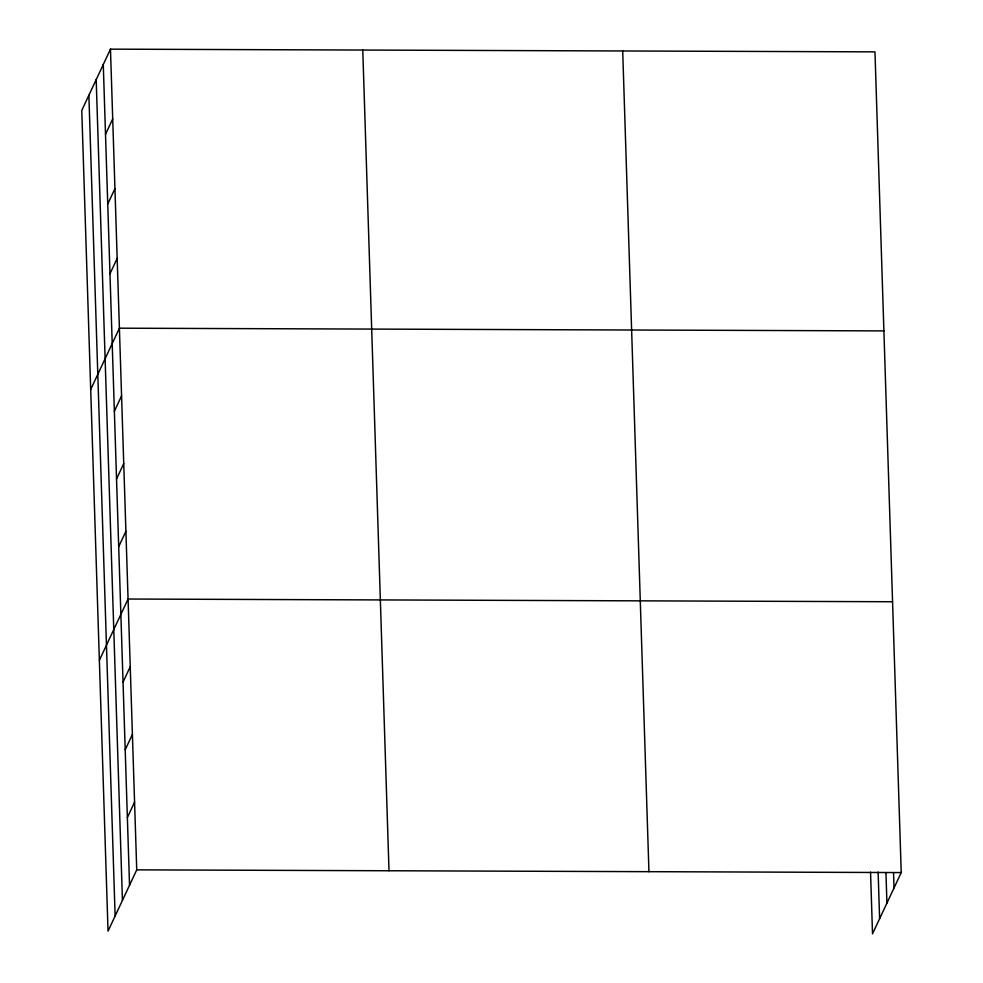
<?xml version="1.0" encoding="UTF-8"?>
<svg xmlns="http://www.w3.org/2000/svg" width="983" height="983" viewBox="0 0 983 983"><rect width="100%" height="100%" fill="white"/><g stroke="black" fill="none" stroke-linecap="round" stroke-linejoin="round"><path stroke-width="1.47" d="M110.477 49.15L81.773 110.428L108.032 931.134L136.735 869.857L110.477 49.15L874.968 51.866L901.227 872.572L872.523 933.85L870.545 872.154M105.513 134.278L112.713 118.906M107.749 204.034L114.937 188.675M109.973 273.802L117.174 258.431M90.706 389.465L119.41 328.187L883.901 330.902M114.372 411.263L121.573 395.903M116.535 478.979L123.735 463.607M118.71 546.683L125.898 531.312M99.369 660.306L128.073 599.028L892.564 601.743M123.035 682.104L130.235 666.732M125.197 749.808L132.398 734.436M127.372 817.512L134.56 802.153M136.735 869.857L901.227 872.572M893.547 872.892L894.026 887.944M885.966 873.002L886.924 903.094M878.126 872.056L879.613 918.7M622.694 50.969L648.94 871.675M362.764 50.047L389.01 870.754M103.276 64.522L129.535 885.228M96.187 79.672L122.433 900.379M88.875 95.277L115.122 915.984"/></g></svg>
